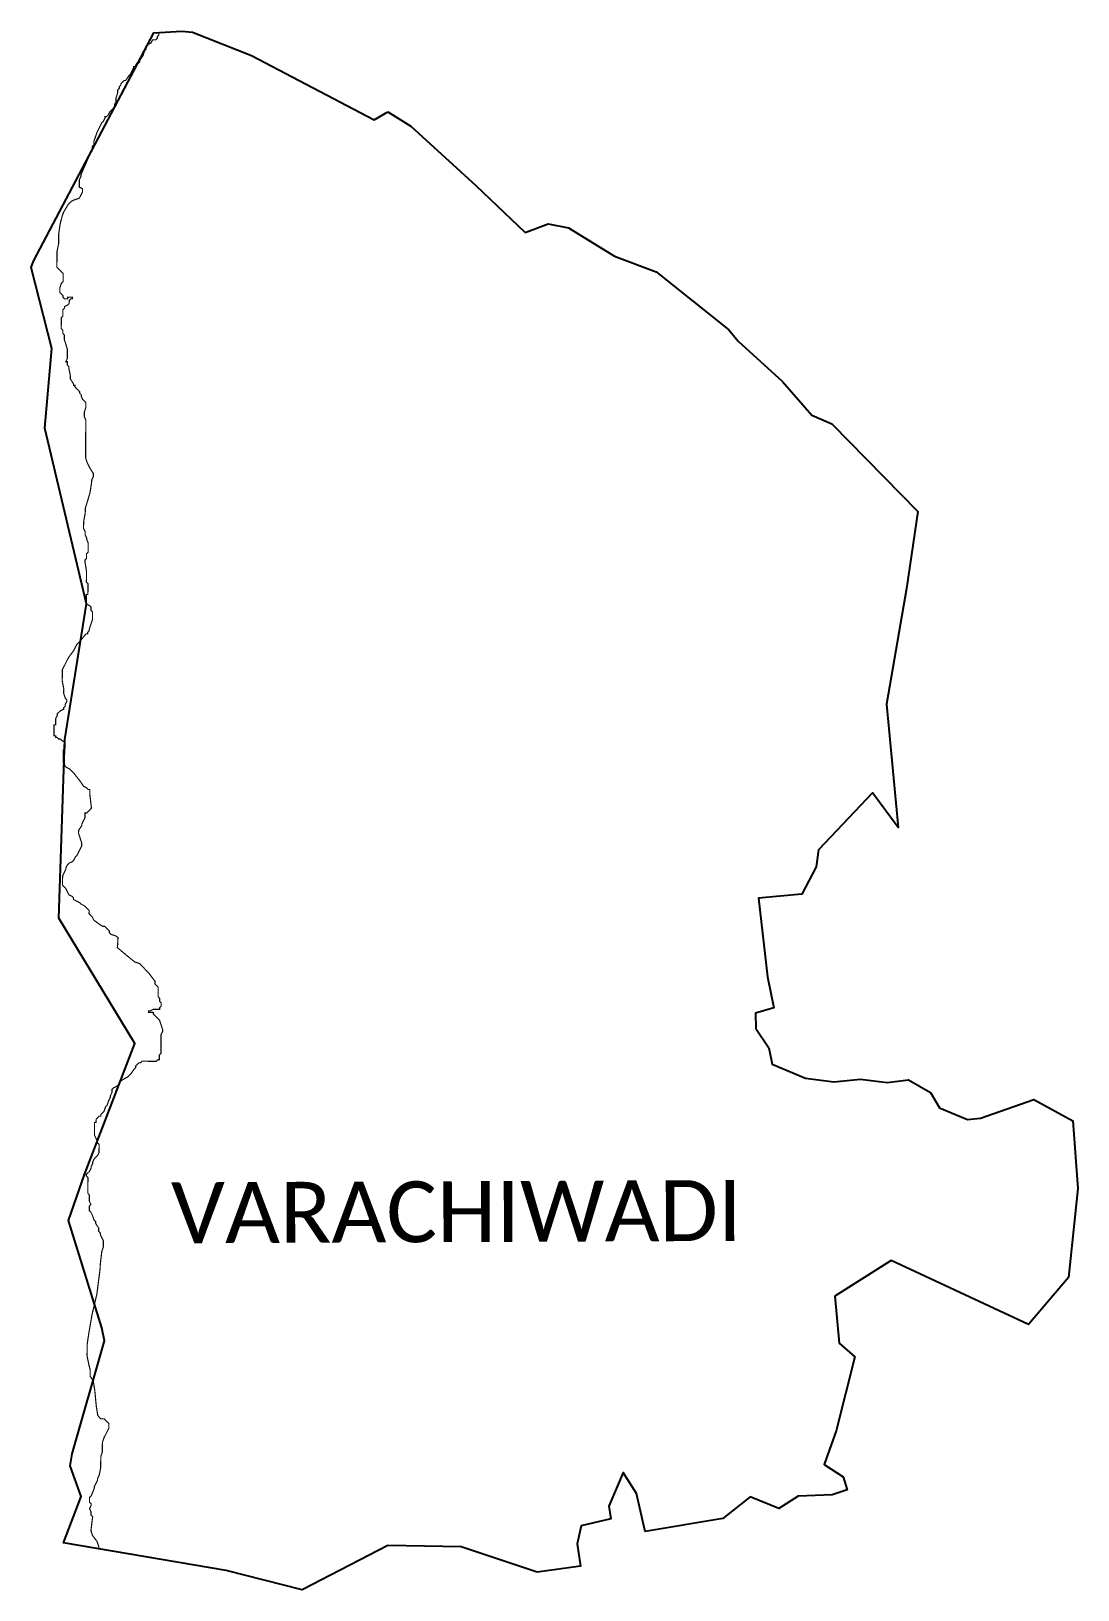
# Model space of a CAD drawing. Header units: metres. Extents: x 263795 to 321956, y 1850997 to 2154063.
# Drawn here: x 319276 to 321956, y 1850997 to 1854987 of the extents above; entities outside this region: 1.
import ezdxf

# ---------------------------------------------------------------- set-up
doc = ezdxf.new("R2010")
doc.units = ezdxf.units.M
for name, color, linetype in [('HIGH TIDE LINE', 6, 'Continuous'), ('village', 3, 'Continuous'), ('VILLAGE NAME', 250, 'Continuous')]:
    doc.layers.add(name, color=color, linetype=linetype)
doc.styles.get("Standard").update_dxf_attribs({"font": 'simplex.shx'})

msp = doc.modelspace()

# ---------------------------------------------------------------- linework, layer by layer
at = {"color": 3, "flags": 128}
msp.add_lwpolyline([(320154.9, 1854760.1), (320189.7, 1854780.3)], dxfattribs=at)
at = {"layer": 'HIGH TIDE LINE', "lineweight": 0, "const_width": 3}
msp.add_lwpolyline([(263796.4, 2154061), (263796.4, 2154061)], close=True, dxfattribs=at)
at = {"layer": 'HIGH TIDE LINE', "const_width": 3}
msp.add_lwpolyline([(319603.4, 1854980.7), (319603.4, 1854976.7), (319599.3, 1854972.7), (319599.3, 1854968.7), (319595.2, 1854964.7), (319587.2, 1854964.7), (319583.1, 1854956.7), (319575.1, 1854952.7), (319571, 1854948.7), (319571, 1854940.7), (319566.9, 1854936.7), (319562.8, 1854924.6), (319554.7, 1854912.6), (319554.7, 1854908.6), (319550.6, 1854904.6), (319546.6, 1854904.6), (319542.5, 1854896.6), (319538.5, 1854896.6), (319538.5, 1854892.6), (319534.4, 1854884.6), (319530.3, 1854876.5), (319526.3, 1854872.5), (319518.2, 1854860.5), (319514.1, 1854860.5), (319510.1, 1854856.5), (319506, 1854852.5), (319506, 1854848.5), (319502, 1854844.5), (319501.9, 1854840.5), (319497.9, 1854836.5), (319497.8, 1854828.4), (319493.7, 1854816.4), (319493.7, 1854804.3), (319489.6, 1854800.3), (319489.6, 1854792.3), (319485.5, 1854788.3), (319477.4, 1854780.3), (319473.3, 1854772.2), (319469.3, 1854768.2), (319465.3, 1854768.3), (319465.2, 1854764.2), (319461.2, 1854756.2), (319457.1, 1854752.2), (319449, 1854736.2), (319444.9, 1854728.1), (319440.8, 1854716.1), (319436.7, 1854704), (319436.7, 1854696), (319432.6, 1854692), (319432.5, 1854679.9), (319428.5, 1854675.9), (319404, 1854619.7), (319404, 1854615.7), (319399.9, 1854607.7), (319399.8, 1854587.6), (319407.8, 1854583.5), (319407.8, 1854575.4), (319403.7, 1854567.4), (319399.6, 1854559.4), (319387.5, 1854555.4), (319379.4, 1854551.5), (319371.3, 1854543.5), (319359.2, 1854523.4), (319355.1, 1854511.4), (319350.9, 1854495.3), (319346.7, 1854467.1), (319346.6, 1854443), (319342.4, 1854422.9), (319342.2, 1854382.6), (319346.2, 1854378.6), (319350.2, 1854374.5), (319358.2, 1854366.4), (319358.1, 1854346.3), (319354, 1854342.3), (319349.9, 1854330.3), (319349.9, 1854318.2), (319357.8, 1854310.1), (319357.8, 1854306.1), (319361.8, 1854302), (319369.9, 1854302), (319369.9, 1854306), (319382, 1854305.9), (319381.9, 1854301.9), (319377.9, 1854301.9), (319373.9, 1854297.9), (319373.8, 1854289.9), (319369.8, 1854285.9), (319361.7, 1854281.9), (319361.7, 1854277.9), (319357.6, 1854273.9), (319357.5, 1854257.8), (319353.5, 1854253.8), (319353.3, 1854225.6), (319357.3, 1854221.6), (319357.3, 1854213.5), (319361.3, 1854209.5), (319361.2, 1854197.4), (319369.1, 1854173.2), (319368.9, 1854149), (319364.9, 1854141), (319368.9, 1854141), (319368.8, 1854132.9), (319372.8, 1854128.9), (319372.8, 1854124.9), (319376.7, 1854104.7), (319376.7, 1854096.7), (319384.6, 1854084.5), (319384.6, 1854080.5), (319388.6, 1854080.5), (319388.6, 1854076.5), (319396.6, 1854068.4), (319400.6, 1854064.3), (319400.6, 1854060.3), (319404.6, 1854056.3), (319404.6, 1854052.2), (319408.5, 1854044.2), (319416.5, 1854036.1), (319416.5, 1854024), (319412.4, 1854011.9), (319412.3, 1853999.9), (319416.3, 1853991.8), (319415.7, 1853895.2), (319419.6, 1853883.1), (319427.6, 1853867), (319435.6, 1853854.8), (319435.5, 1853846.8), (319431.4, 1853838.8), (319431.4, 1853834.7), (319427.2, 1853806.6), (319419, 1853778.5), (319414.9, 1853766.4), (319414.8, 1853754.3), (319410.6, 1853730.2), (319410.5, 1853714.1), (319414.5, 1853706), (319414.5, 1853698), (319418.4, 1853689.9), (319418.4, 1853685.9), (319422.4, 1853677.8), (319422.2, 1853653.7), (319418.2, 1853649.7), (319418.1, 1853637.6), (319414.1, 1853633.6), (319414.1, 1853629.6), (319417.9, 1853605.4), (319417.8, 1853577.2), (319421.8, 1853573.2), (319421.6, 1853545), (319417.6, 1853545), (319417.4, 1853520.9), (319425.4, 1853516.8), (319429.4, 1853512.8), (319429.4, 1853504.7), (319433.4, 1853500.7), (319433.3, 1853480.5), (319425.1, 1853456.4), (319425, 1853452.4), (319421, 1853448.4), (319421, 1853444.4), (319416.9, 1853444.4), (319400.7, 1853424.4), (319392.6, 1853416.4), (319384.5, 1853400.3), (319372.3, 1853384.3), (319368.2, 1853376.3), (319360.1, 1853360.2), (319356, 1853352.2), (319355.9, 1853324), (319359.8, 1853303.9), (319359.7, 1853291.8), (319363.6, 1853279.7), (319367.6, 1853275.7), (319367.6, 1853271.7), (319363.5, 1853263.6), (319363.5, 1853259.6), (319359.5, 1853255.6), (319359.4, 1853251.6), (319351.4, 1853247.6), (319343.3, 1853239.6), (319343.2, 1853235.6), (319339.2, 1853227.6), (319339.1, 1853211.5), (319335, 1853211.5), (319334.9, 1853183.3), (319338.9, 1853183.3), (319338.9, 1853179.3), (319342.9, 1853179.2), (319346.9, 1853175.2), (319350.9, 1853175.2), (319354.9, 1853171.1), (319362.9, 1853167), (319362.8, 1853150.9), (319358.8, 1853146.9), (319358.6, 1853114.7), (319362.6, 1853110.7), (319362.6, 1853106.7), (319366.6, 1853102.6), (319374.6, 1853098.5), (319386.6, 1853086.4), (319402.6, 1853066.2), (319410.5, 1853054.1), (319418.6, 1853050), (319422.6, 1853045.9), (319426.6, 1853045.9), (319426.5, 1853033.8), (319430.3, 1853001.6), (319430.3, 1852997.6), (319422.2, 1852989.6), (319418.2, 1852985.6), (319414.1, 1852985.6), (319414.1, 1852973.5), (319410, 1852965.5), (319405.9, 1852957.5), (319405.9, 1852953.5), (319397.8, 1852941.4), (319397.7, 1852933.4), (319401.7, 1852921.3), (319405.6, 1852909.2), (319405.6, 1852901.1), (319401.5, 1852893.1), (319397.4, 1852885.1), (319393.4, 1852877.1), (319389.3, 1852873.1), (319385.2, 1852865), (319381.2, 1852861), (319373.1, 1852857.1), (319369.1, 1852853.1), (319365, 1852845), (319365, 1852841), (319356.8, 1852825), (319356.7, 1852800.8), (319360.7, 1852796.8), (319364.7, 1852792.7), (319368.7, 1852784.7), (319372.6, 1852776.6), (319380.7, 1852772.5), (319384.7, 1852768.5), (319384.6, 1852764.4), (319400.7, 1852756.3), (319404.7, 1852752.2), (319412.7, 1852748.2), (319420.7, 1852740.1), (319424.7, 1852736), (319424.6, 1852728), (319432.6, 1852719.9), (319436.6, 1852711.8), (319452.6, 1852699.6), (319460.7, 1852695.5), (319464.7, 1852695.5), (319468.7, 1852691.5), (319472.7, 1852687.4), (319476.7, 1852683.4), (319476.7, 1852679.3), (319480.7, 1852675.3), (319492.7, 1852671.2), (319498.7, 1852667.1), (319497.9, 1852650.4), (319497.1, 1852641.2), (319521.2, 1852620.9), (319541.3, 1852604.7), (319553.4, 1852600.6), (319577.5, 1852576.2), (319589.5, 1852560), (319593.5, 1852556), (319593.5, 1852547.9), (319601.5, 1852539.8), (319601.4, 1852515.6), (319605.4, 1852511.6), (319605.4, 1852503.5), (319609.4, 1852499.4), (319609.4, 1852491.4), (319605.3, 1852487.3), (319605.3, 1852483.3), (319589.2, 1852483.4), (319581.1, 1852479.4), (319577, 1852479.4), (319577, 1852475.4), (319589.1, 1852475.3), (319589.1, 1852471.3), (319593.1, 1852467.2), (319597.1, 1852463.2), (319605.2, 1852455.1), (319609.1, 1852442.9), (319613.1, 1852430.8), (319613.1, 1852426.8), (319609, 1852418.7), (319608.8, 1852370.3), (319604.7, 1852366.3), (319604.7, 1852354.2), (319600.6, 1852354.2), (319596.6, 1852350.2), (319560.3, 1852350.4), (319556.2, 1852346.4), (319552.2, 1852346.4), (319548.1, 1852342.4), (319544.1, 1852338.4), (319544.1, 1852334.3), (319540, 1852330.3), (319531.9, 1852318.3), (319527.8, 1852314.2), (319523.8, 1852310.2), (319515.7, 1852306.2), (319503.6, 1852298.2), (319499.5, 1852290.2), (319495.4, 1852286.2), (319487.3, 1852282.2), (319483.3, 1852278.1), (319483.2, 1852270.1), (319479.2, 1852262), (319479.2, 1852258), (319475.1, 1852249.9), (319471, 1852237.9), (319466.9, 1852233.8), (319462.8, 1852221.8), (319454.7, 1852213.7), (319454.7, 1852209.7), (319450.7, 1852209.7), (319446.6, 1852205.7), (319442.6, 1852201.7), (319442.5, 1852193.6), (319438.5, 1852193.6), (319438.4, 1852161.4), (319446.3, 1852145.2), (319446.3, 1852141.1), (319450.3, 1852137.1), (319450.2, 1852116.9), (319446.2, 1852108.9), (319438.1, 1852100.8), (319434, 1852092.8), (319434, 1852088.8), (319429.9, 1852080.7), (319429.9, 1852076.7), (319425.8, 1852068.6), (319417.7, 1852060.6), (319417.7, 1852056.6), (319421.7, 1852052.5), (319421.5, 1852012.2), (319425.5, 1852008.1), (319425.4, 1851992), (319429.4, 1851983.9), (319425.4, 1851979.9), (319425.3, 1851967.8), (319429.3, 1851963.7), (319433.3, 1851955.6), (319437.3, 1851943.5), (319441.3, 1851939.5), (319441.3, 1851935.4), (319449.3, 1851923.3), (319449.3, 1851915.2), (319453.3, 1851911.2), (319453.3, 1851907.1), (319457.3, 1851899), (319461.3, 1851890.9), (319461.2, 1851874.8), (319457.1, 1851862.7), (319452.9, 1851826.4), (319452.8, 1851818.4), (319444.5, 1851753.9), (319432.1, 1851701.5), (319423.8, 1851653.1), (319419.6, 1851624.9), (319419.5, 1851596.6), (319423.4, 1851576.4), (319427.4, 1851560.3), (319427.3, 1851544.1), (319435.3, 1851532), (319439.2, 1851507.8), (319443.1, 1851467.4), (319447, 1851443.2), (319451, 1851439.1), (319455, 1851435.1), (319463.1, 1851435), (319467.1, 1851431), (319471.1, 1851426.9), (319475.1, 1851422.9), (319475.1, 1851410.8), (319471, 1851402.7), (319462.9, 1851386.6), (319458.8, 1851374.5), (319458.7, 1851350.3), (319454.6, 1851338.3), (319454.4, 1851310), (319450.3, 1851289.9), (319446.2, 1851281.8), (319446.2, 1851277.8), (319438.1, 1851261.7), (319438, 1851257.6), (319429.9, 1851237.5), (319425.8, 1851233.5), (319425.8, 1851221.4), (319429.8, 1851217.3), (319429.8, 1851213.3), (319425.7, 1851205.3), (319429.7, 1851197.2), (319429.6, 1851189.1), (319433.7, 1851185), (319429.4, 1851148.8), (319433.4, 1851136.6), (319445.4, 1851120.4), (319449.4, 1851108.3), (319450.1, 1851102.4)], dxfattribs=at)
at = {"layer": 'village', "color": 3, "true_color": 0x00ff00}
for points in [[(321131.8, 1852434, 0), (321165.1, 1852384.7, 0), (321173.7, 1852342.9, 0), (321258.7, 1852306.7, 0), (321332, 1852297.2, 0), (321400.1, 1852304.1, 0), (321468.4, 1852295.5, 0), (321522.8, 1852303, 0), (321579.3, 1852270.4, 0), (321602.6, 1852231, 0), (321673.8, 1852201.3, 0), (321707.2, 1852204.7, 0), (321844, 1852252.7, 0), (321943.9, 1852197.5, 0), (321956.4, 1852024.6, 0), (321932.3, 1851796.7, 0), (321829.8, 1851676.1, 0), (321478.6, 1851840.5, 0), (321334.3, 1851748.8, 0), (321345.1, 1851628.7, 0), (321385.2, 1851593.9, 0), (321337.2, 1851403.9, 0), (321307.1, 1851318.5, 0), (321355.5, 1851286.8, 0), (321365.9, 1851253.1, 0), (321327.1, 1851240.2, 0), (321240.7, 1851237.3, 0), (321190.6, 1851205.4, 0), (321117.2, 1851235.3, 0), (321047.8, 1851180, 0), (320848.8, 1851147, 0), (320826.6, 1851244, 0), (320792, 1851297.4, 0), (320755.5, 1851211.1, 0), (320760.7, 1851179, 0), (320684.8, 1851160.8, 0), (320674.4, 1851114.8, 0), (320682.7, 1851058.2, 0), (320571.7, 1851042.5, 0), (320377.3, 1851107.1, 0), (320189.8, 1851111.1, 0), (319970.2, 1850997.3, 0), (319775.3, 1851046.4, 0), (319359.1, 1851118, 0), (319404, 1851235.8, 0), (319376, 1851314.6, 0), (319381.4, 1851345.6, 0), (319463.9, 1851634.4, 0), (319457.4, 1851667.6, 0), (319371.7, 1851943.1, 0), (319412.5, 1852060.1, 0), (319541.5, 1852395.8, 0), (319347.4, 1852716.5, 0), (319362.3, 1853174, 0), (319418.1, 1853520.9, 0), (319311.3, 1853971, 0), (319329.6, 1854174.5, 0), (319276.3, 1854382.2, 0), (319282.6, 1854398.3, 0), (319590.7, 1854982.4, 0), (319661.8, 1854987, 0), (319689.8, 1854984.6, 0), (319840.5, 1854925, 0), (320154.9, 1854760.1, 0)], [(320189.7, 1854780.3, 0), (320248.2, 1854743.6, 0), (320415.1, 1854592.1, 0), (320541.3, 1854471.9, 0), (320600.1, 1854493.4, 0), (320652.5, 1854483.6, 0), (320770, 1854410.7, 0), (320876.7, 1854371.2, 0), (321062.9, 1854222.7, 0), (321086.3, 1854193.9, 0), (321200.4, 1854090.4, 0), (321275.4, 1854004.2, 0), (321326.5, 1853981.5, 0), (321546.9, 1853757.9, 0), (321517.6, 1853560.8, 0), (321466.7, 1853264, 0), (321496, 1852948.7, 0), (321430.6, 1853037.6, 0), (321292.8, 1852891.4, 0), (321286, 1852848.2, 0), (321250, 1852777.7, 0), (321139.1, 1852768.1, 0), (321161.8, 1852566.3, 0), (321178, 1852487.1, 0), (321130.9, 1852473.6, 0), (321131.8, 1852434, 0)]]:
    msp.add_polyline3d(points, dxfattribs=at)

# ---------------------------------------------------------------- texts
at = {"layer": 'VILLAGE NAME', "insert": (319634.2, 1852040.3), "char_height": 155.989, "attachment_point": 1, "rotation": 0.2435}
msp.add_mtext_dynamic_manual_height_columns('{\\fCalibri|b0|i0|c0|p34;VARACHIWADI}', width=2190.592, gutter_width=779.9, heights=[0], dxfattribs=at)

doc.saveas('drawing.dxf')
